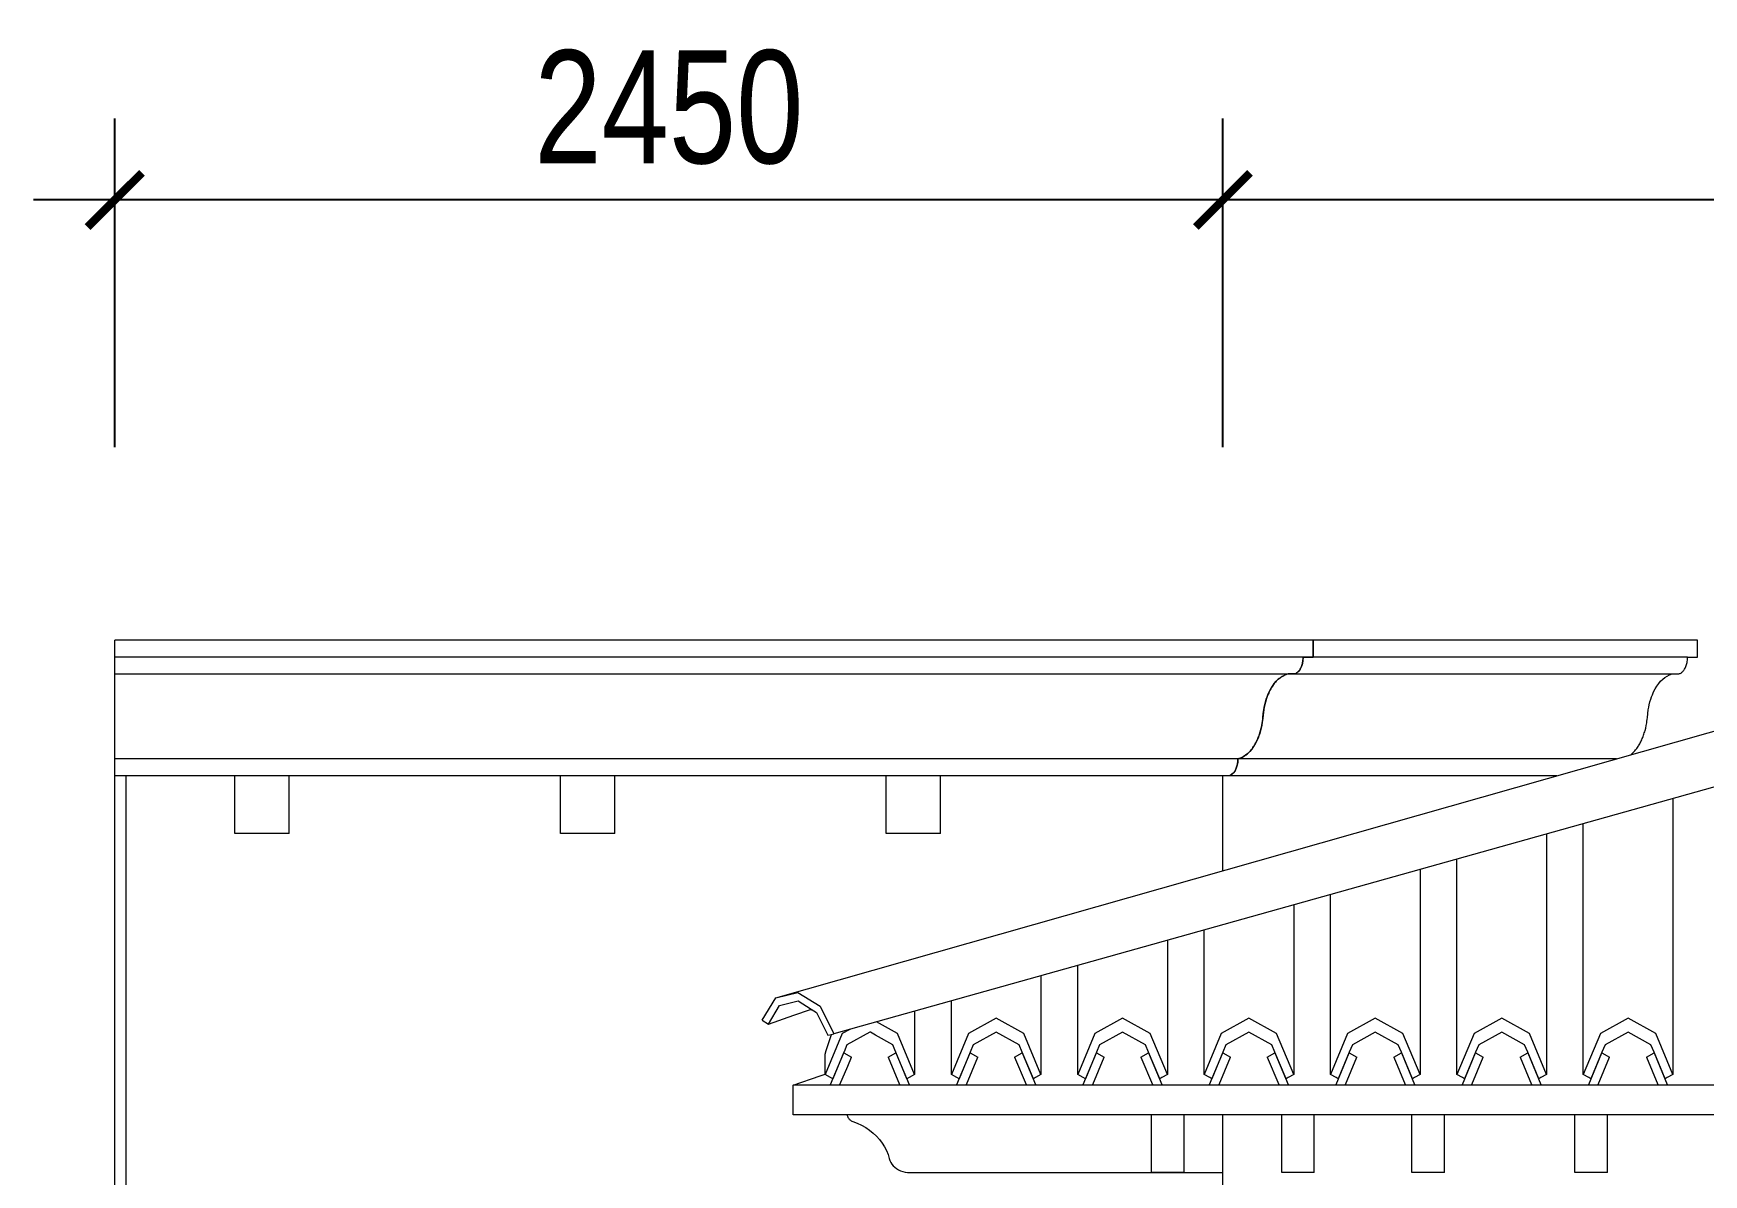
# Model space of a CAD drawing. Header units: millimetres. Extents: x -78046 to 260989, y -99288 to 158505.
# Drawn here: x 187144 to 190837, y 80216 to 82740 of the extents above; entities that cross this region are included whole.
import ezdxf

# ---------------------------------------------------------------- set-up
doc = ezdxf.new("R2010")
doc.units = ezdxf.units.MM
doc.header["$LTSCALE"] = 100
doc.header["$PDMODE"] = 98
doc.layers.get('Defpoints').update_dxf_attribs({"lineweight": 13})
doc.layers.add('-HATCH', color=8, linetype='Continuous', lineweight=5)
doc.layers.add('-LINE1', color=7, linetype='Continuous', lineweight=18)
doc.styles.add('AVANH', font='VHAVAN_2.TTF', dxfattribs={"width": 0.8})
doc.dimstyles.new('C_100A3', dxfattribs={"dimscale": 100, "dimtxt": 2.5, "dimasz": 1.2, "dimexe": 1.8, "dimexo": 0, "dimgap": 0.75, "dimtad": 1, "dimdec": 0, "dimzin": 0, "dimdsep": 46, "dimtxsty": 'AVANH', "dimblk": 'ARCHTICK', "dimcen": 0, "dimdle": 1.8, "dimclrd": 256, "dimclre": 256, "dimclrt": 7, "dimadec": 0, "dimazin": 0, "dimtfac": 0.0001, "dimtdec": 0, "dimtix": 1, "dimtmove": 2, "dimatfit": 3, "dimldrblk": 'ARCHTICK', "dimfxl": 1.8, "dimtolj": 1, "dimtzin": 0, "dimarcsym": 0})

# ---------------------------------------------------------------- blocks, each defined once
blk = doc.blocks.new('_ARCHTICK')
at = {"const_width": 0.15}
blk.add_lwpolyline([(-0.5, -0.5), (0.5, 0.5)], dxfattribs=at)
blk = doc.blocks.new('*D137')
at = {"layer": 'Defpoints', "lineweight": -2, "transparency": 16777216}
for p, q in [((189773.8, 81824.5), (189773.8, 82551.7)), ((193323.8, 81824.5), (193323.8, 82551.7)), ((193503.8, 82371.7), (189593.8, 82371.7))]:
    blk.add_line(p, q, dxfattribs=at)
at = {"layer": 'Defpoints', "color": 0, "transparency": 16777216}
for p in [(189773.8, 82371.7), (189773.8, 81824.5), (193323.8, 81824.5)]:
    blk.add_point(p, dxfattribs=at)
at = {"layer": 'Defpoints', "lineweight": -2, "transparency": 16777216, "xscale": 120, "yscale": 120, "zscale": 120, "rotation": 180}
blk.add_blockref('_ARCHTICK', (189773.8, 82371.7), dxfattribs=at)
at = {"layer": 'Defpoints', "lineweight": -2, "transparency": 16777216, "xscale": 120, "yscale": 120, "zscale": 120}
blk.add_blockref('_ARCHTICK', (193323.8, 82371.7), dxfattribs=at)
at = {"layer": 'Defpoints', "color": 7, "transparency": 16777216, "insert": (191548.8, 82576), "char_height": 250, "attachment_point": 5, "style": 'AVANH'}
blk.add_mtext('\\A1;3550', dxfattribs=at)
blk = doc.blocks.new('*D138')
at = {"layer": 'Defpoints', "lineweight": -2, "transparency": 16777216}
for p, q in [((187323.8, 81824.5), (187323.8, 82551.7)), ((189773.8, 81824.5), (189773.8, 82551.7)), ((189953.8, 82371.7), (187143.8, 82371.7))]:
    blk.add_line(p, q, dxfattribs=at)
at = {"layer": 'Defpoints', "color": 0, "transparency": 16777216}
for p in [(187323.8, 82371.7), (187323.8, 81824.5), (189773.8, 81824.5)]:
    blk.add_point(p, dxfattribs=at)
at = {"layer": 'Defpoints', "lineweight": -2, "transparency": 16777216, "xscale": 120, "yscale": 120, "zscale": 120, "rotation": 180}
blk.add_blockref('_ARCHTICK', (187323.8, 82371.7), dxfattribs=at)
at = {"layer": 'Defpoints', "lineweight": -2, "transparency": 16777216, "xscale": 120, "yscale": 120, "zscale": 120}
blk.add_blockref('_ARCHTICK', (189773.8, 82371.7), dxfattribs=at)
at = {"layer": 'Defpoints', "color": 7, "transparency": 16777216, "insert": (188548.8, 82576), "char_height": 250, "attachment_point": 5, "style": 'AVANH'}
blk.add_mtext('\\A1;2450', dxfattribs=at)

msp = doc.modelspace()

# ---------------------------------------------------------------- linework, layer by layer
at = {"layer": '-HATCH'}
for p, q in [((192269.7, 81468.9), (188913.7, 80527)), ((190801.1, 81360.5), (187323.8, 81360.5)), ((187323.8, 81323), (190778.9, 81323)), ((190643.7, 81135.5), (187323.8, 81135.5)), ((187348.8, 78897.8), (187348.8, 81098)), ((190768.5, 81047.6), (190768.5, 80437)), ((190570.4, 80437), (190570.4, 80992)), ((190489.1, 80969.2), (190489.1, 80437)), ((190291, 80437), (190291, 80913.6)), ((190209.7, 80890.8), (190209.7, 80437)), ((190011.6, 80437), (190011.6, 80835.2)), ((189930.3, 80812.3), (189930.3, 80437)), ((189650.9, 80733.9), (189650.9, 80437)), ((189732.2, 80437), (189732.2, 80756.7)), ((189371.5, 80655.5), (189371.5, 80437)), ((189452.8, 80437), (189452.8, 80678.3)), ((189092.1, 80577.1), (189092.1, 80437)), ((189173.4, 80437), (189173.4, 80599.9)), ((189054.3, 80527.4), (189008, 80553.5)), ((189272.5, 80561.9), (189211.3, 80527.4)), ((189333.7, 80527.4), (189272.5, 80561.9)), ((189551.9, 80561.9), (189490.7, 80527.4)), ((189613.1, 80527.4), (189551.9, 80561.9)), ((189831.3, 80561.9), (189770.1, 80527.4)), ((189892.5, 80527.4), (189831.3, 80561.9)), ((190110.7, 80561.9), (190049.5, 80527.4)), ((190171.9, 80527.4), (190110.7, 80561.9)), ((190390.1, 80561.9), (190328.9, 80527.4)), ((190451.3, 80527.4), (190390.1, 80561.9)), ((190669.5, 80561.9), (190608.3, 80527.4)), ((190730.7, 80527.4), (190669.5, 80561.9)), ((188931.9, 80527.4), (188894, 80437)), ((188948.6, 80536.8), (188931.9, 80527.4)), ((188993.1, 80531), (188942.3, 80502.4)), ((188994.4, 80530.3), (188993.1, 80531)), ((189005.8, 80523.9), (188994.4, 80530.3)), ((189043.8, 80502.4), (189005.8, 80523.9)), ((189092.1, 80437), (189054.3, 80527.4)), ((189211.3, 80527.4), (189173.4, 80437)), ((189272.5, 80531), (189221.7, 80502.4)), ((189323.2, 80502.4), (189272.5, 80531)), ((189371.5, 80437), (189333.7, 80527.4)), ((189490.7, 80527.4), (189452.8, 80437)), ((189551.9, 80531), (189501.1, 80502.4)), ((189602.6, 80502.4), (189551.9, 80531)), ((189650.9, 80437), (189613.1, 80527.4)), ((189770.1, 80527.4), (189732.2, 80437)), ((189831.3, 80531), (189780.5, 80502.4)), ((189882, 80502.4), (189831.3, 80531)), ((189930.3, 80437), (189892.5, 80527.4)), ((190049.5, 80527.4), (190011.6, 80437)), ((190110.7, 80531), (190059.9, 80502.4)), ((190161.4, 80502.4), (190110.7, 80531)), ((190209.7, 80437), (190171.9, 80527.4)), ((190328.9, 80527.4), (190291, 80437)), ((190390.1, 80531), (190339.3, 80502.4)), ((190440.8, 80502.4), (190390.1, 80531)), ((190489.1, 80437), (190451.3, 80527.4)), ((190608.3, 80527.4), (190570.4, 80437)), ((190669.5, 80531), (190618.7, 80502.4)), ((190720.2, 80502.4), (190669.5, 80531)), ((190768.5, 80437), (190730.7, 80527.4)), ((188906.2, 80414.8), (188935.5, 80484.7)), ((188935.5, 80486.2), (188911, 80427.5)), ((188936, 80487.2), (188935.5, 80486.2)), ((188935.5, 80486.2), (188935.5, 80484.7)), ((188935.5, 80484.7), (188952.4, 80475.2)), ((188942.3, 80502.4), (188936, 80487.2)), ((188944.1, 80455.3), (188952.4, 80475.2)), ((189033.7, 80475.2), (189050.7, 80484.7)), ((189033.7, 80475.2), (189059, 80414.8)), ((189048.5, 80491.3), (189043.8, 80502.4)), ((189050.7, 80486.2), (189048.5, 80491.3)), ((189050.7, 80484.7), (189050.7, 80486.2)), ((189075.2, 80427.5), (189050.7, 80486.2)), ((189050.7, 80484.7), (189079.9, 80414.8)), ((189185.6, 80414.8), (189214.9, 80484.7)), ((189214.9, 80486.2), (189190.4, 80427.5)), ((189206.5, 80414.8), (189231.8, 80475.2)), ((189221.7, 80502.4), (189214.9, 80486.2)), ((189214.9, 80486.2), (189214.9, 80484.7)), ((189214.9, 80484.7), (189231.8, 80475.2)), ((189313.1, 80475.2), (189330.1, 80484.7)), ((189313.1, 80475.2), (189338.4, 80414.8)), ((189330.1, 80486.2), (189323.2, 80502.4)), ((189330.1, 80484.7), (189330.1, 80486.2)), ((189354.6, 80427.5), (189330.1, 80486.2)), ((189330.1, 80484.7), (189359.3, 80414.8)), ((189465, 80414.8), (189494.3, 80484.7)), ((189494.3, 80486.2), (189469.8, 80427.5)), ((189485.9, 80414.8), (189511.2, 80475.2)), ((189501.1, 80502.4), (189494.3, 80486.2)), ((189494.3, 80486.2), (189494.3, 80484.7)), ((189494.3, 80484.7), (189511.2, 80475.2)), ((189592.5, 80475.2), (189609.5, 80484.7)), ((189592.5, 80475.2), (189617.8, 80414.8)), ((189609.5, 80486.2), (189602.6, 80502.4)), ((189609.5, 80484.7), (189609.5, 80486.2)), ((189634, 80427.5), (189609.5, 80486.2)), ((189609.5, 80484.7), (189638.7, 80414.8)), ((189744.4, 80414.8), (189773.7, 80484.7)), ((189773.7, 80486.2), (189749.2, 80427.5)), ((189765.3, 80414.8), (189790.6, 80475.2)), ((189780.5, 80502.4), (189773.7, 80486.2)), ((189773.7, 80486.2), (189773.7, 80484.7)), ((189773.7, 80484.7), (189790.6, 80475.2)), ((189871.9, 80475.2), (189888.9, 80484.7)), ((189871.9, 80475.2), (189897.2, 80414.8)), ((189888.9, 80486.2), (189882, 80502.4)), ((189888.9, 80484.7), (189888.9, 80486.2)), ((189913.4, 80427.5), (189888.9, 80486.2)), ((189888.9, 80484.7), (189918.1, 80414.8)), ((190023.8, 80414.8), (190053.1, 80484.7)), ((190053.1, 80486.2), (190028.6, 80427.5)), ((190044.7, 80414.8), (190070, 80475.2)), ((190059.9, 80502.4), (190053.1, 80486.2)), ((190053.1, 80486.2), (190053.1, 80484.7)), ((190053.1, 80484.7), (190070, 80475.2)), ((190151.3, 80475.2), (190168.3, 80484.7)), ((190151.3, 80475.2), (190176.6, 80414.8)), ((190168.3, 80486.2), (190161.4, 80502.4)), ((190168.3, 80484.7), (190168.3, 80486.2)), ((190192.8, 80427.5), (190168.3, 80486.2)), ((190168.3, 80484.7), (190197.5, 80414.8)), ((190303.2, 80414.8), (190332.5, 80484.7)), ((190332.5, 80486.2), (190308, 80427.5)), ((190324.1, 80414.8), (190349.4, 80475.2)), ((190339.3, 80502.4), (190332.5, 80486.2)), ((190332.5, 80486.2), (190332.5, 80484.7)), ((190332.5, 80484.7), (190349.4, 80475.2)), ((190430.7, 80475.2), (190447.7, 80484.7)), ((190430.7, 80475.2), (190456, 80414.8)), ((190447.7, 80486.2), (190440.8, 80502.4)), ((190447.7, 80484.7), (190447.7, 80486.2)), ((190472.2, 80427.5), (190447.7, 80486.2)), ((190447.7, 80484.7), (190476.9, 80414.8)), ((190582.6, 80414.8), (190611.9, 80484.7)), ((190611.9, 80486.2), (190587.4, 80427.5)), ((190603.5, 80414.8), (190628.8, 80475.2)), ((190618.7, 80502.4), (190611.9, 80486.2)), ((190611.9, 80486.2), (190611.9, 80484.7)), ((190611.9, 80484.7), (190628.8, 80475.2)), ((190710.1, 80475.2), (190727.1, 80484.7)), ((190710.1, 80475.2), (190735.4, 80414.8)), ((190727.1, 80486.2), (190720.2, 80502.4)), ((190727.1, 80484.7), (190727.1, 80486.2)), ((190751.6, 80427.5), (190727.1, 80486.2)), ((190727.1, 80484.7), (190756.3, 80414.8)), ((188927.1, 80414.8), (188944.1, 80455.3)), ((189079.9, 80430.1), (189075.2, 80427.5)), ((189092.1, 80437), (189079.9, 80430.1)), ((189185.7, 80430.1), (189173.4, 80437)), ((189190.4, 80427.5), (189185.7, 80430.1)), ((189359.3, 80430.1), (189354.6, 80427.5)), ((189371.5, 80437), (189359.3, 80430.1)), ((189465.1, 80430.1), (189452.8, 80437)), ((189469.8, 80427.5), (189465.1, 80430.1)), ((189638.7, 80430.1), (189634, 80427.5)), ((189650.9, 80437), (189638.7, 80430.1)), ((189744.5, 80430.1), (189732.2, 80437)), ((189749.2, 80427.5), (189744.5, 80430.1)), ((189918.1, 80430.1), (189913.4, 80427.5)), ((189930.3, 80437), (189918.1, 80430.1)), ((190023.9, 80430.1), (190011.6, 80437)), ((190028.6, 80427.5), (190023.9, 80430.1)), ((190197.5, 80430.1), (190192.8, 80427.5)), ((190209.7, 80437), (190197.5, 80430.1)), ((190303.3, 80430.1), (190291, 80437)), ((190308, 80427.5), (190303.3, 80430.1)), ((190476.9, 80430.1), (190472.2, 80427.5)), ((190489.1, 80437), (190476.9, 80430.1)), ((190582.7, 80430.1), (190570.4, 80437)), ((190587.4, 80427.5), (190582.7, 80430.1)), ((190756.3, 80430.1), (190751.6, 80427.5)), ((190768.5, 80437), (190756.3, 80430.1)), ((189615.8, 80220), (189615.8, 80348)), ((189687.8, 80220), (189687.8, 80348)), ((189903.8, 80220), (189903.8, 80348)), ((189975.8, 80220), (189975.8, 80348)), ((190191.8, 80220), (190191.8, 80348)), ((190263.8, 80220), (190263.8, 80348)), ((190551.8, 80220), (190551.8, 80348)), ((190623.8, 80220), (190623.8, 80348)), ((189687.8, 80220), (189615.8, 80220)), ((189975.8, 80220), (189903.8, 80220)), ((190263.8, 80220), (190191.8, 80220)), ((190623.8, 80220), (190551.8, 80220))]:
    msp.add_line(p, q, dxfattribs=at)
at = {"layer": '-LINE1', "color": 0, "lineweight": 20}
for p, q in [((188785.3, 80606.6), (192269, 81598)), ((187323.8, 66748), (187323.8, 81398)), ((187589.3, 80970), (187589.3, 81098)), ((187709.3, 80970), (187709.3, 81098)), ((188309.3, 80970), (188309.3, 81098)), ((188429.3, 80970), (188429.3, 81098)), ((189029.3, 80970), (189029.3, 81098)), ((189149.3, 80970), (189149.3, 81098)), ((189773.8, 80887.9), (189773.8, 81098.1)), ((187709.3, 80970), (187589.3, 80970)), ((188429.3, 80970), (188309.3, 80970)), ((189149.3, 80970), (189029.3, 80970)), ((188785.3, 80606.6), (188834.2, 80618.6)), ((188834.2, 80618.6), (188883.3, 80588.2)), ((188755.2, 80556.9), (188785.3, 80606.6)), ((188768.8, 80548.5), (188793.7, 80589.7)), ((188793.7, 80589.7), (188834.3, 80599.6)), ((188824.7, 80567.9), (188861.9, 80580.7)), ((188834.3, 80599.6), (188863.7, 80581.4)), ((188861.9, 80580.7), (188862.5, 80581)), ((188862.5, 80581), (188863.7, 80581.4)), ((188862.5, 80581), (188869, 80578.1)), ((188863.7, 80581.4), (188869, 80578.1)), ((188869, 80578.1), (188875, 80574.4)), ((188883.3, 80588.2), (188913.7, 80527)), ((188755.2, 80556.9), (188768.8, 80548.5)), ((188768.8, 80548.5), (188824.7, 80567.9)), ((188875, 80574.4), (188900.2, 80523.7)), ((188896.7, 80490), (188908.2, 80525.7)), ((188900.2, 80523.7), (188908.2, 80525.7)), ((188908.2, 80525.7), (188913.7, 80527)), ((188894, 80481.8), (188896.7, 80490)), ((188894, 80446.9), (188894, 80481.8)), ((188823.8, 80413.7), (188883.1, 80434.2)), ((188883.1, 80434.2), (188894, 80438)), ((188894, 80438), (188894, 80446.9)), ((188894, 80437), (188894, 80438)), ((188906.3, 80430.1), (188894, 80437)), ((188911, 80427.5), (188906.3, 80430.1)), ((193323.8, 80413.7), (188823.8, 80413.7)), ((188823.8, 80400.6), (188823.8, 80413.7)), ((188823.8, 80397.8), (188823.8, 80400.6)), ((188823.8, 80367), (188823.8, 80397.8)), ((188823.8, 80348), (188823.8, 80367)), ((188943, 80348), (188823.8, 80348)), ((189423.8, 80348), (188943, 80348)), ((188943, 80348), (188943.2, 80346.4)), ((188943.2, 80346.4), (188943.6, 80344.9)), ((188943.6, 80344.9), (188944.1, 80343.4)), ((188944.1, 80343.4), (188944.8, 80341.9)), ((188944.8, 80341.9), (188945.7, 80340.5)), ((188945.7, 80340.5), (188946.7, 80339.2)), ((188946.7, 80339.2), (188947.8, 80337.9)), ((188947.8, 80337.9), (188949.1, 80336.8)), ((188949.1, 80336.8), (188950.5, 80335.7)), ((188950.5, 80335.7), (188952, 80334.8)), ((188952, 80334.8), (188953.6, 80334)), ((188953.6, 80334), (188955.3, 80333.3)), ((188955.3, 80333.3), (188965.3, 80329.3)), ((188965.3, 80329.3), (188974.9, 80324.7)), ((188974.9, 80324.7), (188984, 80319.5)), ((188984, 80319.5), (188992.5, 80313.7)), ((189615.8, 80348), (189423.8, 80348)), ((189687.8, 80348), (189615.8, 80348)), ((189903.8, 80348), (189687.8, 80348)), ((189773.8, 80220), (189773.8, 80348)), ((189975.8, 80348), (189903.8, 80348)), ((190191.8, 80348), (189975.8, 80348)), ((190263.8, 80348), (190191.8, 80348)), ((190551.8, 80348), (190263.8, 80348)), ((190623.8, 80348), (190551.8, 80348)), ((190911.8, 80348), (190623.8, 80348)), ((188992.5, 80313.7), (189000.5, 80307.3)), ((189000.5, 80307.3), (189007.8, 80300.4)), ((189007.8, 80300.4), (189014.4, 80293)), ((189014.4, 80293), (189020.3, 80285.3)), ((189020.3, 80285.3), (189025.5, 80277.1)), ((189025.5, 80277.1), (189029.8, 80268.7)), ((189029.8, 80268.7), (189033.3, 80259.9)), ((189033.3, 80259.9), (189036, 80251)), ((189036, 80251), (189037.3, 80246.7)), ((189037.3, 80246.7), (189039.3, 80242.6)), ((189039.3, 80242.6), (189041.8, 80238.7)), ((189041.8, 80238.7), (189044.8, 80235.1)), ((189044.8, 80235.1), (189048.3, 80231.7)), ((189048.3, 80231.7), (189052.2, 80228.7)), ((189052.2, 80228.7), (189056.5, 80226.1)), ((189056.5, 80226.1), (189061.1, 80224)), ((189061.1, 80224), (189066, 80222.2)), ((189066, 80222.2), (189071.1, 80221)), ((189071.1, 80221), (189076.3, 80220.2)), ((189076.3, 80220.2), (189081.6, 80220)), ((189081.6, 80220), (189773.8, 80220)), ((189773.8, 78671.8), (189773.8, 80220))]:
    msp.add_line(p, q, dxfattribs=at)
for points in [[(187323.8, 81098.1), (189773.8, 81098.1), (189786.3, 81098.1), (189787.7, 81098.3), (189789.2, 81098.7), (189790.6, 81099.3), (189792, 81100), (189793.3, 81100.8), (189794.7, 81101.8), (189795.9, 81103), (189797.2, 81104.3), (189798.3, 81105.7), (189799.5, 81107.3), (189800.5, 81109), (189801.5, 81110.7), (189802.4, 81112.6), (189803.3, 81114.6), (189804, 81116.7), (189804.7, 81118.9), (189805.3, 81121.1), (189805.8, 81123.4), (189806.3, 81125.8), (189806.6, 81128.2), (189806.8, 81130.6), (189807, 81133), (189807, 81135.5), (189808.7, 81135.9), (189810.5, 81136.4), (189812.2, 81137), (189813.9, 81137.7), (189815.6, 81138.4), (189817.3, 81139.2), (189819, 81140.1), (189820.6, 81141.1), (189822.3, 81142.2), (189823.9, 81143.3), (189825.5, 81144.5), (189827.1, 81145.8), (189828.6, 81147.1), (189830.2, 81148.5), (189831.7, 81150), (189833.2, 81151.6), (189834.7, 81153.2), (189836.1, 81154.9), (189837.5, 81156.7), (189838.9, 81158.5), (189840.2, 81160.4), (189841.6, 81162.4), (189842.9, 81164.4), (189844.1, 81166.4), (189845.3, 81168.6), (189846.5, 81170.7), (189847.7, 81173), (189848.8, 81175.3), (189849.9, 81177.6), (189850.9, 81180), (189851.9, 81182.4), (189852.9, 81184.9), (189853.8, 81187.5), (189854.7, 81190), (189855.5, 81192.6), (189856.3, 81195.3), (189857.1, 81198), (189858.5, 81203.4), (189859.7, 81209), (189860.7, 81214.7), (189861.1, 81217.6), (189861.9, 81223.4), (189862.2, 81226.3), (189863, 81235.5), (189864.1, 81243.8), (189865.2, 81249.4), (189866.4, 81255), (189868, 81261.6), (189869.7, 81267.1), (189871.5, 81272.3), (189873.4, 81277.2), (189876, 81283.2), (189879.5, 81289.9), (189883.2, 81296.2), (189887.3, 81301.8), (189891.6, 81306.9), (189896.2, 81311.4), (189900.9, 81315.2), (189905.9, 81318.4), (189910.9, 81320.9), (189917.1, 81323), (189928.9, 81323), (189930.3, 81323.1), (189931.8, 81323.3), (189933.2, 81323.7), (189934.6, 81324.3), (189936, 81325), (189937.4, 81325.8), (189938.7, 81326.8), (189940, 81328), (189941.2, 81329.3), (189942.4, 81330.7), (189943.5, 81332.3), (189944.6, 81334), (189945.6, 81335.7), (189946.5, 81337.6), (189947.3, 81339.6), (189948.1, 81341.7), (189948.8, 81343.9), (189949.4, 81346.1), (189949.9, 81348.4), (189950.3, 81350.8), (189950.6, 81353.2), (189950.9, 81355.6), (189951, 81358), (189951.1, 81360.5), (189973.2, 81360.5), (189973.2, 81398), (187323.8, 81398)], [(190675.5, 81144.5), (190677.1, 81145.8), (190678.6, 81147.1), (190680.2, 81148.5), (190681.7, 81150), (190683.2, 81151.6), (190684.7, 81153.2), (190686.1, 81154.9), (190687.5, 81156.7), (190688.9, 81158.5), (190690.2, 81160.4), (190691.6, 81162.4), (190692.9, 81164.4), (190694.1, 81166.4), (190695.3, 81168.6), (190696.5, 81170.7), (190697.7, 81173), (190698.8, 81175.3), (190699.9, 81177.6), (190700.9, 81180), (190701.9, 81182.4), (190702.9, 81184.9), (190703.8, 81187.5), (190704.7, 81190), (190705.5, 81192.6), (190706.3, 81195.3), (190707.1, 81198), (190708.5, 81203.4), (190709.7, 81209), (190710.7, 81214.7), (190711.1, 81217.6), (190711.9, 81223.4), (190712.2, 81226.3), (190713, 81235.5), (190714.1, 81243.8), (190715.2, 81249.4), (190716.4, 81255), (190718, 81261.6), (190719.7, 81267.1), (190721.5, 81272.3), (190723.4, 81277.2), (190726, 81283.2), (190729.5, 81289.9), (190733.2, 81296.2), (190737.3, 81301.8), (190741.6, 81306.9), (190746.2, 81311.4), (190750.9, 81315.2), (190755.9, 81318.4), (190760.9, 81320.9), (190767.1, 81323), (190778.9, 81323), (190780.3, 81323.1), (190781.8, 81323.3), (190783.2, 81323.7), (190784.6, 81324.3), (190786, 81325), (190787.4, 81325.8), (190788.7, 81326.8), (190790, 81328), (190791.2, 81329.3), (190792.4, 81330.7), (190793.5, 81332.3), (190794.6, 81334), (190795.6, 81335.7), (190796.5, 81337.6), (190797.3, 81339.6), (190798.1, 81341.7), (190798.8, 81343.9), (190799.4, 81346.1), (190799.9, 81348.4), (190800.3, 81350.8), (190800.6, 81353.2), (190800.9, 81355.6), (190801, 81358), (190801.1, 81360.5), (190823.2, 81360.5), (190823.2, 81398), (189973.2, 81398), (189973.2, 81360.5), (189951.2, 81360.5), (189950.7, 81353.1), (189949.5, 81346.1), (189947.4, 81339.5), (189944.6, 81333.8), (189940.7, 81328.4), (189935.4, 81324.3), (189930.6, 81323), (189917.8, 81323), (189916.1, 81322.5), (189914.4, 81322), (189912.6, 81321.4), (189910.9, 81320.8), (189909.2, 81320), (189907.5, 81319.2), (189905.9, 81318.3), (189904.2, 81317.3), (189902.6, 81316.3), (189900.9, 81315.2), (189899.3, 81313.9), (189897.8, 81312.7), (189896.2, 81311.3), (189894.7, 81309.9), (189893.1, 81308.4), (189891.6, 81306.8), (189890.2, 81305.2), (189888.7, 81303.5), (189887.3, 81301.8), (189885.9, 81299.9), (189884.6, 81298), (189883.3, 81296.1), (189882, 81294.1), (189880.7, 81292), (189879.5, 81289.9), (189878.3, 81287.7), (189877.1, 81285.5), (189876, 81283.2), (189875, 81280.8), (189873.9, 81278.4), (189872.9, 81276), (189871.9, 81273.5), (189871, 81271), (189870.1, 81268.4), (189869.3, 81265.8), (189868.5, 81263.2), (189867.7, 81260.5), (189866.4, 81255), (189865.2, 81249.4), (189864.1, 81243.8), (189863.3, 81238), (189862.7, 81232.2), (189862, 81224.5), (189860.9, 81216.1), (189859.7, 81209), (189858.5, 81203.4), (189856.8, 81196.9), (189855.1, 81191.3), (189853.4, 81186.2), (189851.4, 81181.2), (189848.8, 81175.2), (189845.4, 81168.5), (189841.6, 81162.3), (189837.5, 81156.6), (189833.2, 81151.5), (189828.7, 81147.1), (189823.9, 81143.2), (189819, 81140.1), (189813.9, 81137.6), (189807.1, 81135.3), (189806.7, 81128.1), (189805.4, 81121.1), (189803.4, 81114.5), (189800.6, 81108.8), (189796.6, 81103.4), (189789.7, 81098.1), (190512.2, 81098.1)]]:
    msp.add_lwpolyline(points, dxfattribs=at)

# ---------------------------------------------------------------- dimensions: what is measured, and where the dimension line sits
at = {"layer": 'Defpoints', "color": 2}
for base, p1, p2, picture, middle in [((187323.8, 82371.7), (189773.8, 81824.5), (187323.8, 81824.5), '*D138', (188548.8, 82576)), ((189773.8, 82371.7), (193323.8, 81824.5), (189773.8, 81824.5), '*D137', (191548.8, 82576))]:
    dim = msp.add_linear_dim(base=base, p1=p1, p2=p2, dimstyle='C_100A3', dxfattribs=at)
    dim.commit()
    dim.dimension.update_dxf_attribs({"geometry": picture, "text_midpoint": middle})

doc.saveas('drawing.dxf')
